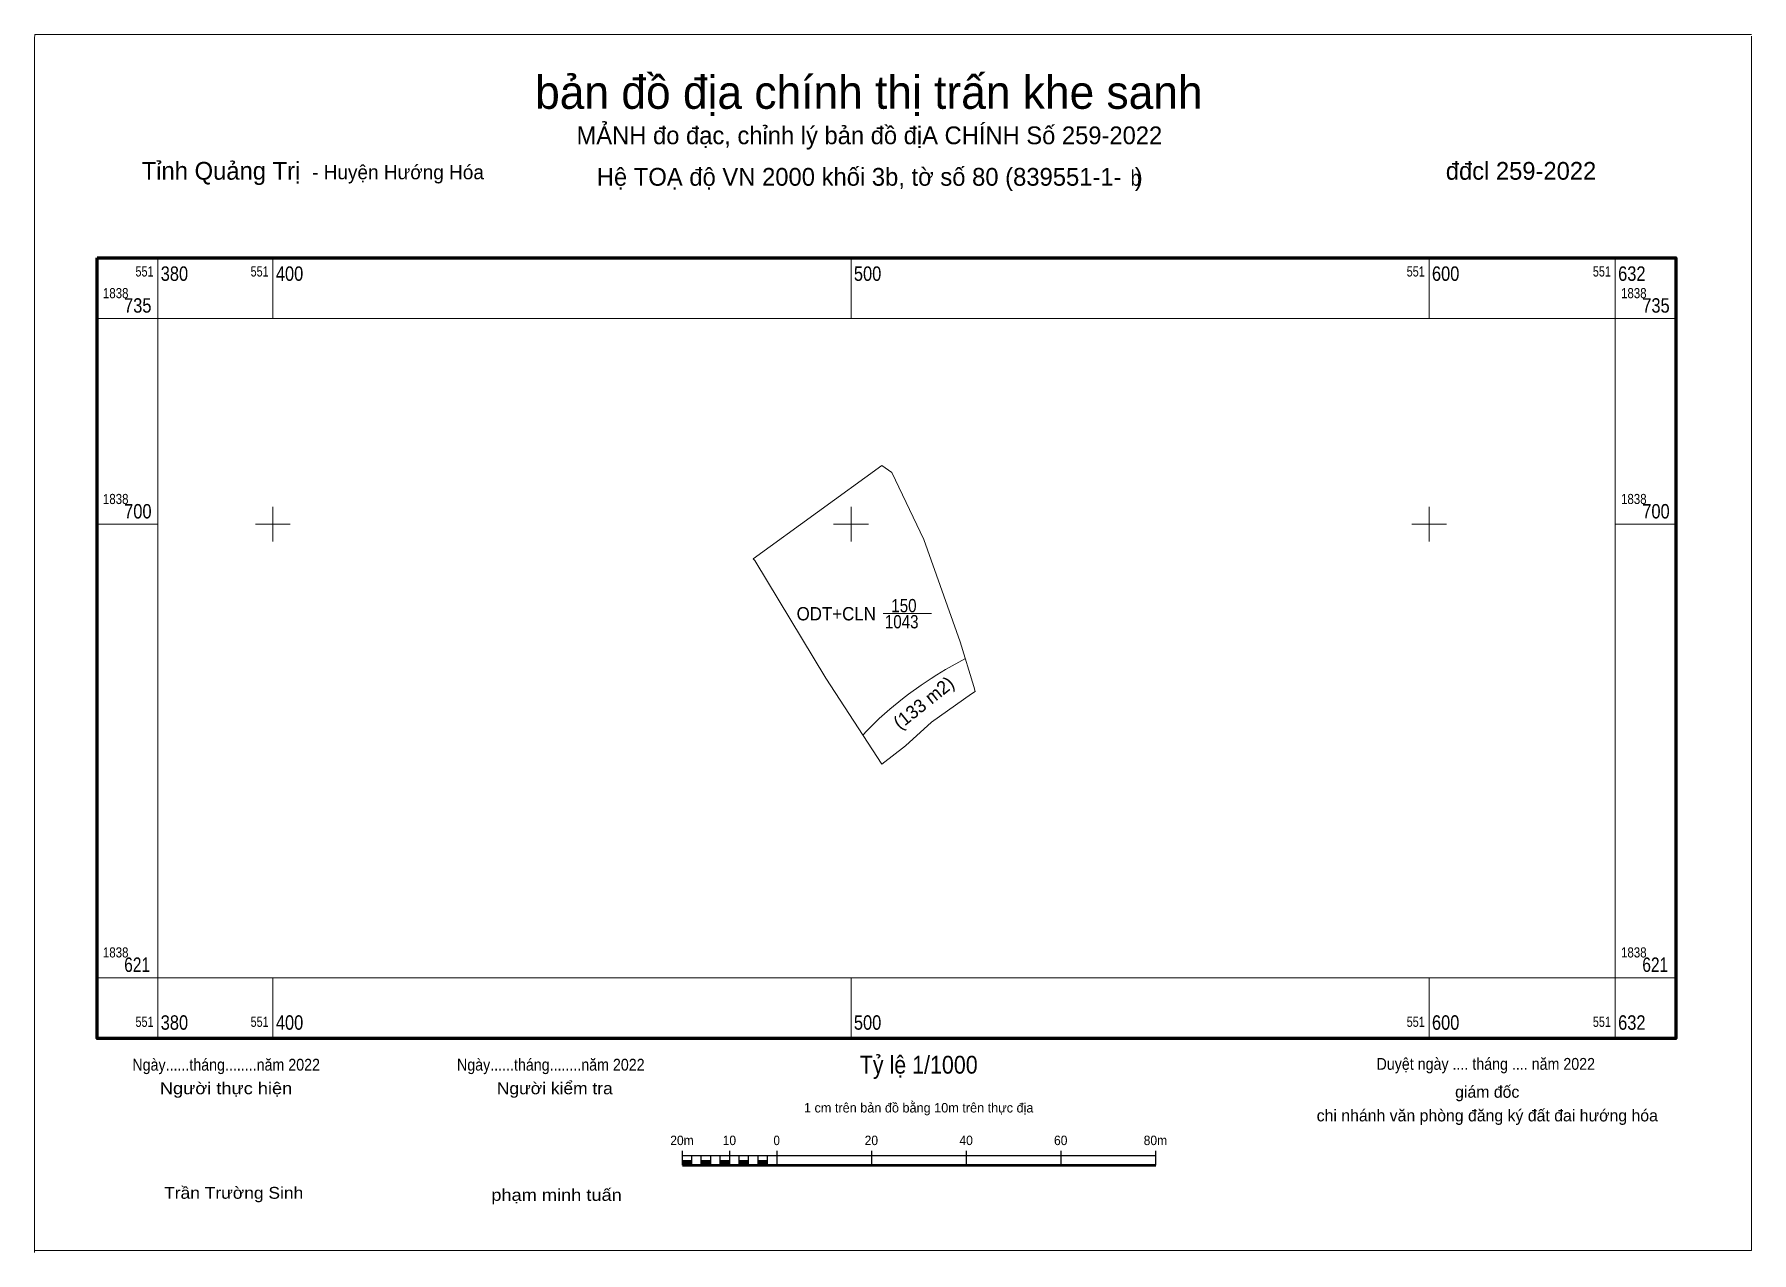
# Model space of a CAD drawing. Header units: metres. Extents: x 551359 to 551656, y 1838574 to 1838785.
import ezdxf
from ezdxf.enums import TextEntityAlignment as Align

# ---------------------------------------------------------------- set-up
doc = ezdxf.new("R2010")
doc.units = ezdxf.units.M
doc.header["$LTSCALE"] = 0.82
doc.linetypes.add('DOT_DASHED', pattern=[7.7, 5, -1.2, 0.3, -1.2])
for name, color, linetype, lineweight in [('10', 7, 'Continuous', 13), ('11', 7, 'Continuous', 13), ('13', 7, 'Continuous', 13), ('2', 7, 'Continuous', 25), ('30', 7, 'DOT_DASHED', 13), ('63', 7, 'Continuous', 13)]:
    doc.layers.add(name, color=color, linetype=linetype, lineweight=lineweight)
doc.layers.add('4', color=7, linetype='Continuous')

msp = doc.modelspace()

# ---------------------------------------------------------------- hatches: boundary and pattern name
at = {"layer": '2'}
for points in [[(551470.83, 1838589.17), (551472.47, 1838589.17), (551472.47, 1838589.99), (551470.83, 1838589.99)], [(551474.1, 1838589.17), (551475.74, 1838589.17), (551475.74, 1838589.99), (551474.1, 1838589.99)], [(551477.38, 1838589.17), (551479.02, 1838589.17), (551479.02, 1838589.99), (551477.38, 1838589.99)], [(551480.66, 1838589.17), (551482.29, 1838589.17), (551482.29, 1838589.99), (551480.66, 1838589.99)], [(551483.93, 1838589.17), (551485.57, 1838589.17), (551485.57, 1838589.99), (551483.93, 1838589.99)]]:
    msp.add_hatch(color=256, dxfattribs=at).paths.add_polyline_path(points)

# ---------------------------------------------------------------- linework, layer by layer
at = {"layer": '10'}
msp.add_lwpolyline([(551505.32, 1838710.19), (551507.05, 1838708.94), (551512.61, 1838697.34), (551518.86, 1838679.66), (551521.24, 1838671.94), (551521.49, 1838671.05), (551520.83, 1838670.65), (551513.9, 1838665.79), (551509.44, 1838661.67), (551505.35, 1838658.49), (551495.65, 1838673.36), (551483.37, 1838693.71), (551483.09, 1838694.05)], close=True, dxfattribs=at)
at = {"layer": '11'}
for p, q in [((551358.8, 1838784.73), (551655.8, 1838784.73)), ((551655.81, 1838784.41), (551655.81, 1838574.41)), ((551655.8, 1838574.41), (551358.8, 1838574.41))]:
    msp.add_line(p, q, dxfattribs=at)
msp.add_lwpolyline([(551358.72, 1838574.03), (551358.72, 1838784.03), (551358.8, 1838784.73)], dxfattribs=at)
at = {"layer": '13'}
msp.add_line((551505.54, 1838684.54), (551513.91, 1838684.54), dxfattribs=at)
at = {"layer": '2'}
for p, q in [((551470.83, 1838589.17), (551470.83, 1838591.63)), ((551470.83, 1838590.81), (551552.72, 1838590.81)), ((551472.47, 1838589.17), (551472.47, 1838590.81)), ((551474.1, 1838589.17), (551474.1, 1838590.81)), ((551475.74, 1838589.17), (551475.74, 1838590.81)), ((551477.38, 1838589.17), (551477.38, 1838590.81)), ((551479.02, 1838589.17), (551479.02, 1838591.63)), ((551480.66, 1838589.17), (551480.66, 1838590.81)), ((551482.29, 1838589.17), (551482.29, 1838590.81)), ((551483.93, 1838589.17), (551483.93, 1838590.81)), ((551485.57, 1838589.17), (551485.57, 1838590.81)), ((551487.21, 1838589.17), (551487.21, 1838591.63)), ((551503.59, 1838589.17), (551503.59, 1838591.63)), ((551519.97, 1838589.17), (551519.97, 1838591.63)), ((551536.35, 1838589.17), (551536.35, 1838591.63)), ((551552.72, 1838589.17), (551552.72, 1838591.63))]:
    msp.add_line(p, q, dxfattribs=at)
at = {"layer": '2', "lineweight": 53}
msp.add_line((551470.83, 1838589.17), (551552.72, 1838589.17), dxfattribs=at)
at = {"layer": '2', "lineweight": 13}
for points in [[(551470.83, 1838589.17), (551472.47, 1838589.17), (551472.47, 1838589.99), (551470.83, 1838589.99)], [(551474.1, 1838589.17), (551475.74, 1838589.17), (551475.74, 1838589.99), (551474.1, 1838589.99)], [(551477.38, 1838589.17), (551479.02, 1838589.17), (551479.02, 1838589.99), (551477.38, 1838589.99)], [(551480.66, 1838589.17), (551482.29, 1838589.17), (551482.29, 1838589.99), (551480.66, 1838589.99)], [(551483.93, 1838589.17), (551485.57, 1838589.17), (551485.57, 1838589.99), (551483.93, 1838589.99)]]:
    msp.add_lwpolyline(points, close=True, dxfattribs=at)
at = {"layer": '30'}
msp.add_lwpolyline([(551502.05, 1838663.55), (551502.75, 1838664.3), (551504.9, 1838666.39), (551506.74, 1838668.02), (551508.93, 1838669.83), (551509.94, 1838670.6), (551512.12, 1838672.17), (551513.88, 1838673.35), (551514.87, 1838673.98), (551516.36, 1838674.87), (551518.63, 1838676.14), (551519.72, 1838676.7), (551519.76, 1838676.73)], dxfattribs=at)
at = {"layer": '63'}
for p, q in [((551380.08, 1838735.6), (551380.08, 1838746.1)), ((551400, 1838735.6), (551400, 1838746.1)), ((551500, 1838735.6), (551500, 1838746.1)), ((551600, 1838735.6), (551600, 1838746.1)), ((551632.21, 1838735.6), (551632.21, 1838746.1)), ((551380.08, 1838735.6), (551369.58, 1838735.6)), ((551632.21, 1838735.6), (551642.71, 1838735.6)), ((551400, 1838697), (551400, 1838703)), ((551500, 1838697), (551500, 1838703)), ((551600, 1838697), (551600, 1838703)), ((551380.08, 1838700), (551369.58, 1838700)), ((551397, 1838700), (551403, 1838700)), ((551497, 1838700), (551503, 1838700)), ((551597, 1838700), (551603, 1838700)), ((551632.21, 1838700), (551642.71, 1838700)), ((551380.08, 1838621.58), (551369.58, 1838621.58)), ((551380.08, 1838621.58), (551380.08, 1838611.08)), ((551400, 1838621.58), (551400, 1838611.08)), ((551500, 1838621.58), (551500, 1838611.08)), ((551600, 1838621.58), (551600, 1838611.08)), ((551632.21, 1838621.58), (551632.21, 1838611.08)), ((551632.21, 1838621.58), (551642.71, 1838621.58))]:
    msp.add_line(p, q, dxfattribs=at)
at = {"layer": '63', "lineweight": 70}
msp.add_lwpolyline([(551369.58, 1838746.1), (551642.71, 1838746.1), (551642.71, 1838611.08), (551369.58, 1838611.08)], close=True, dxfattribs=at)
at = {"layer": '63'}
msp.add_lwpolyline([(551380.08, 1838735.6), (551632.21, 1838735.6), (551632.21, 1838621.58), (551380.08, 1838621.58)], close=True, dxfattribs=at)

# ---------------------------------------------------------------- texts
at = {"layer": '13', "width": 0.85}
msp.add_text('150', height=2.3, dxfattribs=at).set_placement((551509.16, 1838684.78), align=Align.CENTER)
at = {"layer": '13'}
msp.add_text('(133 m2)', height=2.3, rotation=38.69, dxfattribs=at).set_placement((551513.286, 1838668.231), align=Align.CENTER)
at = {"layer": '2'}
for s, height, p in [('bản đồ địa chính thị trấn khe sanh', 5.731, (551503.09, 1838771.85)), ('MẢNH đo đạc, chỉnh lý bản đồ địA CHÍNH Số 259-2022', 3.07, (551503.18, 1838765.73)), ('Hệ TOẠ độ VN 2000 khối 3b, tờ số 80 (839551-1-  )', 3.078, (551503.24, 1838758.55)), ('giám đốc', 2.047, (551610.065, 1838600.82)), ('1 cm trên bản đồ bằng 10m trên thực địa', 1.638, (551511.71, 1838598.27)), ('chi nhánh văn phòng đăng ký đất đai hướng hóa', 2.047, (551610.075, 1838596.73))]:
    msp.add_text(s, height=height, dxfattribs=at).set_placement(p, align=Align.CENTER)
for s, height, p in [('Tỉnh Quảng Trị ', 3.078, (551377.29, 1838759.59)), ('- Huyện Hướng Hóa', 2.456, (551406.77, 1838759.67))]:
    msp.add_text(s, height=height, dxfattribs=at).set_placement(p)
msp.add_text(' đđcl 259-2022', height=3.07, dxfattribs=at).set_placement((551628.92, 1838759.59), align=Align.RIGHT)
at = {"layer": '2', "width": 0.95}
msp.add_text('ODT+CLN', height=2.3, dxfattribs=at).set_placement((551504.31, 1838683.38), align=Align.RIGHT)
at = {"layer": '2'}
for s, height, width, p in [('Ngày......tháng........năm 2022', 2.047, 0.9, (551391.905, 1838605.51)), ('Ngày......tháng........năm 2022', 2.047, 0.9, (551448.065, 1838605.51)), ('Tỷ lệ 1/1000', 3.079, 0.9, (551511.715, 1838604.99)), ('Duyệt ngày .... tháng .... năm 2022', 2.047, 0.9, (551609.815, 1838605.65)), ('Người thực hiện', 2.047, 1.15, (551391.885, 1838601.43)), ('Người kiểm tra', 2.047, 1.1, (551448.755, 1838601.43)), ('20m', 1.638, 0.95, (551470.76, 1838592.63)), ('10', 1.638, 0.95, (551478.96, 1838592.63)), ('0', 1.638, 0.9, (551487.145, 1838592.63)), ('20', 1.638, 0.95, (551503.52, 1838592.63)), ('40', 1.638, 0.95, (551519.92, 1838592.63)), ('60', 1.638, 0.95, (551536.28, 1838592.63)), ('80m', 1.638, 0.95, (551552.66, 1838592.63)), ('Trần Trường Sinh', 2.047, 1.1, (551393.205, 1838583.35)), ('phạm minh tuấn', 2.047, 1.15, (551449.06, 1838582.99))]:
    msp.add_text(s, height=height, dxfattribs=dict(at, width=width)).set_placement(p, align=Align.CENTER)
at = {"layer": '4', "width": 0.85}
msp.add_text('1043', height=2.3, dxfattribs=at).set_placement((551508.77, 1838682), align=Align.CENTER)
at = {"layer": '63', "width": 0.85}
msp.add_text('b', height=2.705, dxfattribs=at).set_placement((551549.24, 1838758.54), align=Align.CENTER)
at = {"layer": '63'}
for s, height, width, p in [('551', 1.75, 0.8, (551379.34, 1838742.85)), ('551', 1.75, 0.8, (551399.26, 1838742.85)), ('551', 1.75, 0.8, (551599.26, 1838742.85)), ('551', 1.75, 0.8, (551631.46, 1838742.85)), ('735', 2.5, 0.85, (551378.98, 1838736.6)), ('735', 2.5, 0.85, (551641.63, 1838736.6)), ('700', 2.5, 0.85, (551379, 1838701)), ('700', 2.5, 0.85, (551641.63, 1838701)), ('621', 2.5, 0.8, (551378.73, 1838622.58)), ('621', 2.5, 0.8, (551641.36, 1838622.58)), ('551', 1.75, 0.8, (551379.34, 1838613.08)), ('551', 1.75, 0.8, (551399.26, 1838613.08)), ('551', 1.75, 0.8, (551599.26, 1838613.08)), ('551', 1.75, 0.8, (551631.46, 1838613.08))]:
    msp.add_text(s, height=height, dxfattribs=dict(at, width=width)).set_placement(p, align=Align.RIGHT)
at = {"layer": '63', "width": 0.85}
for s, height, p in [('380', 2.5, (551380.58, 1838742.1)), ('400', 2.5, (551400.5, 1838742.1)), ('500', 2.5, (551500.5, 1838742.1)), ('600', 2.5, (551600.5, 1838742.1)), ('632', 2.5, (551632.71, 1838742.1)), ('1838', 1.75, (551370.58, 1838739.1)), ('1838', 1.75, (551633.21, 1838739.1)), ('1838', 1.75, (551370.58, 1838703.5)), ('1838', 1.75, (551633.21, 1838703.5)), ('1838', 1.75, (551370.58, 1838625.08)), ('1838', 1.75, (551633.21, 1838625.08)), ('380', 2.5, (551380.58, 1838612.58)), ('400', 2.5, (551400.5, 1838612.58)), ('500', 2.5, (551500.5, 1838612.58)), ('600', 2.5, (551600.5, 1838612.58)), ('632', 2.5, (551632.71, 1838612.58))]:
    msp.add_text(s, height=height, dxfattribs=at).set_placement(p)

doc.saveas('drawing.dxf')
